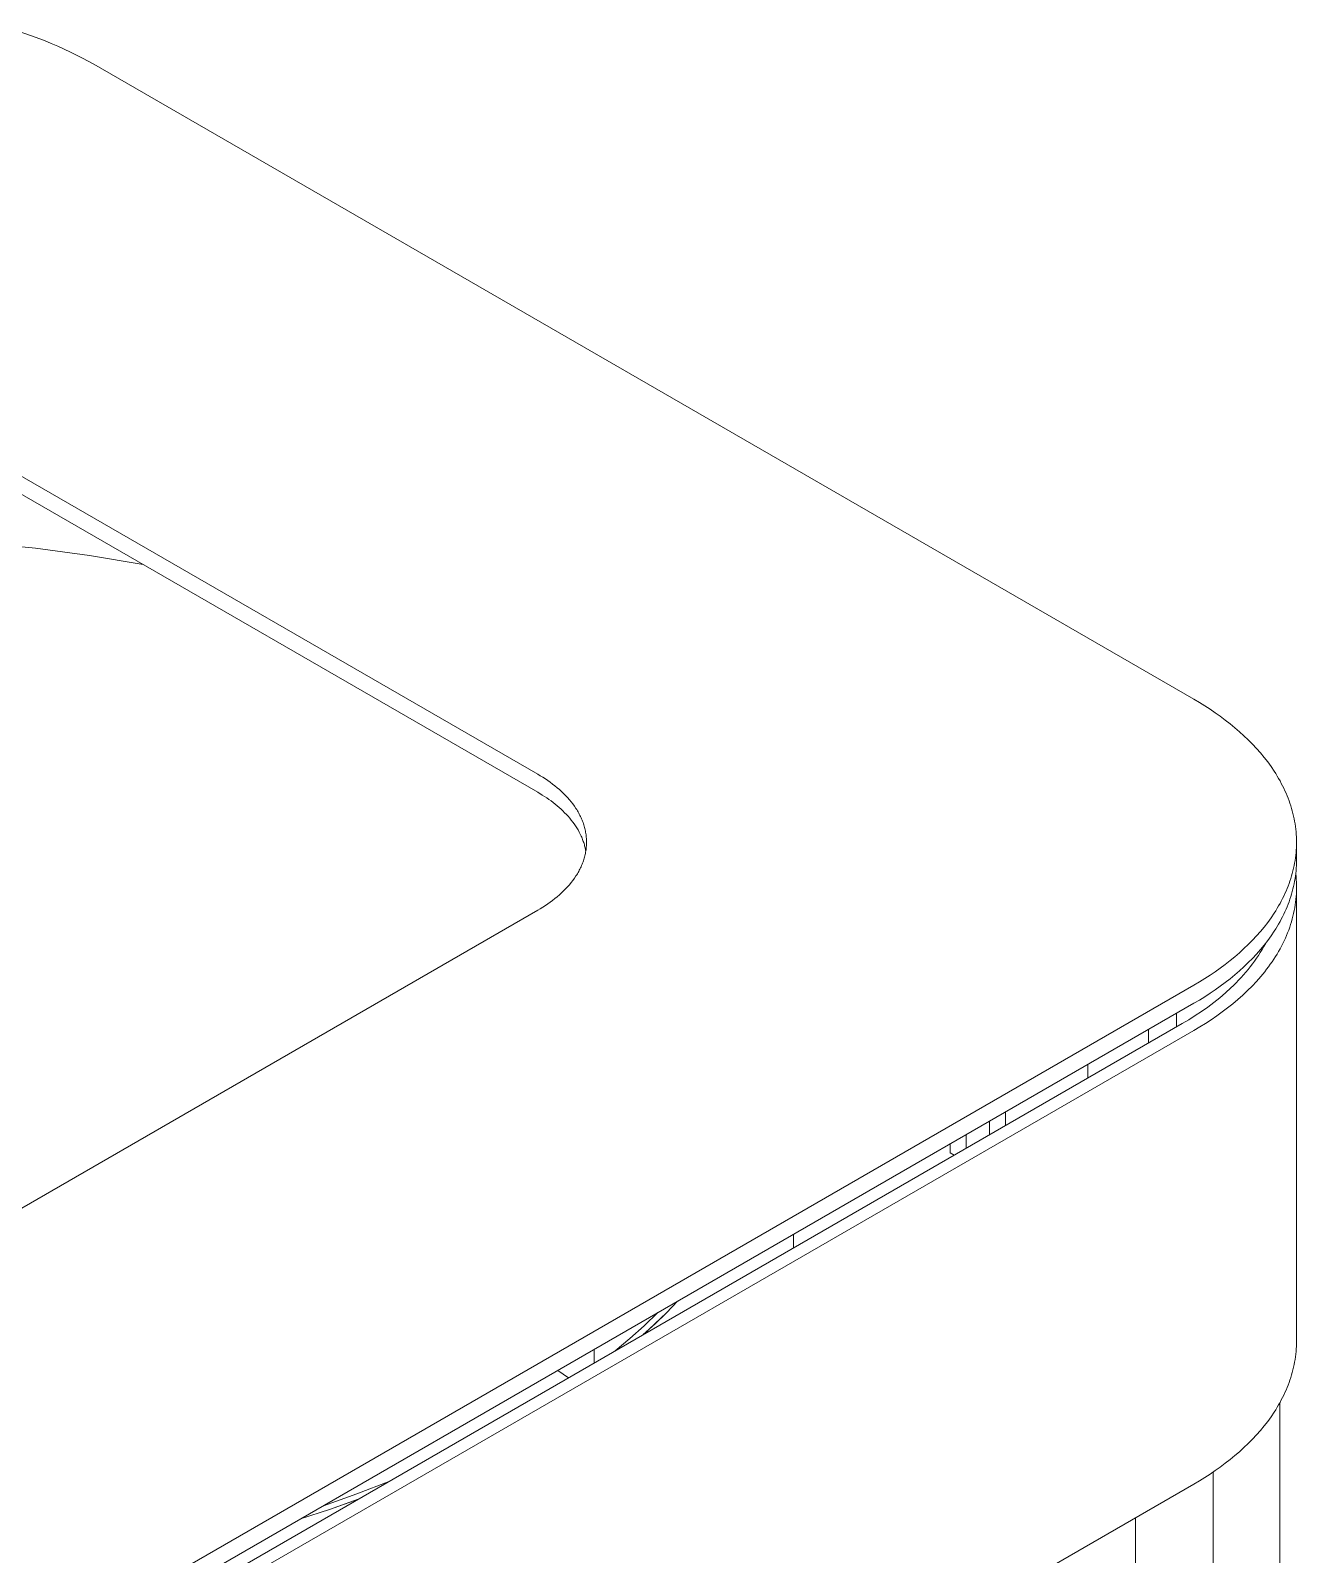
# Model space of a CAD drawing. Header units: inches. Extents: x -6.5 to 91.7, y -2.1 to 67.1.
# Drawn here: x 62.62 to 70.15, y 47.51 to 56.58 of the extents above; entities that cross this region are included whole.
import ezdxf

# ---------------------------------------------------------------- set-up
doc = ezdxf.new("R2010")
doc.units = ezdxf.units.IN
doc.layers.add('ZANO_R', color=7, linetype='Continuous', lineweight=0)

msp = doc.modelspace()

# ---------------------------------------------------------------- linework, layer by layer
at = {"layer": 'ZANO_R'}
for p, q in [((62.61854, 56.5499), (62.53195, 56.57924)), ((62.70146, 56.51863), (62.61854, 56.5499)), ((62.7415, 56.50233), (62.70146, 56.51863)), ((62.78057, 56.48562), (62.7415, 56.50233)), ((62.81865, 56.46852), (62.78057, 56.48562)), ((62.85574, 56.45107), (62.81865, 56.46852)), ((62.89183, 56.43327), (62.85574, 56.45107)), ((62.92691, 56.41517), (62.89183, 56.43327)), ((62.96098, 56.39677), (62.92691, 56.41517)), ((62.99403, 56.37811), (62.96098, 56.39677)), ((69.53933, 52.59917), (62.99403, 56.37811)), ((62.22261, 54.12413), (65.63553, 52.15369)), ((62.22262, 54.01616), (65.63553, 52.04572)), ((62.64826, 53.49848), (62.32604, 53.53098)), ((62.96918, 53.45507), (62.64826, 53.49848)), ((63.28846, 53.4008), (62.96918, 53.45507)), ((69.57166, 52.58009), (69.53933, 52.59917)), ((69.60352, 52.56042), (69.57166, 52.58009)), ((69.63489, 52.54017), (69.60352, 52.56042)), ((69.66571, 52.51933), (69.63489, 52.54017)), ((69.69594, 52.49792), (69.66571, 52.51933)), ((69.72555, 52.47593), (69.69594, 52.49792)), ((69.75449, 52.45337), (69.72555, 52.47593)), ((69.78272, 52.43026), (69.75449, 52.45337)), ((69.8102, 52.40659), (69.78272, 52.43026)), ((69.83689, 52.38238), (69.8102, 52.40659)), ((69.86274, 52.35765), (69.83689, 52.38238)), ((69.88771, 52.33239), (69.86274, 52.35765)), ((69.91177, 52.30663), (69.88771, 52.33239)), ((69.93486, 52.28038), (69.91177, 52.30663)), ((69.95696, 52.25366), (69.93486, 52.28038)), ((69.97803, 52.22649), (69.95696, 52.25366)), ((65.63553, 52.15369), (65.65092, 52.1446)), ((69.99802, 52.19888), (69.97803, 52.22649)), ((70.0169, 52.17086), (69.99802, 52.19888)), ((70.02592, 52.1567), (70.0169, 52.17086)), ((70.03464, 52.14244), (70.02592, 52.1567)), ((65.65092, 52.1446), (65.66609, 52.13523)), ((65.66609, 52.13523), (65.68103, 52.12559)), ((65.68103, 52.12559), (65.6957, 52.11567)), ((65.6957, 52.11567), (65.7101, 52.10547)), ((65.7101, 52.10547), (65.7242, 52.095)), ((65.7242, 52.095), (65.73798, 52.08426)), ((65.73798, 52.08426), (65.75143, 52.07325)), ((65.75143, 52.07325), (65.76451, 52.06198)), ((65.76451, 52.06198), (65.77722, 52.05046)), ((70.04308, 52.12809), (70.03464, 52.14244)), ((70.05121, 52.11366), (70.04308, 52.12809)), ((70.05905, 52.09913), (70.05121, 52.11366)), ((70.06657, 52.08452), (70.05905, 52.09913)), ((70.07379, 52.06983), (70.06657, 52.08452)), ((70.0807, 52.05507), (70.07379, 52.06983)), ((65.63553, 52.04572), (65.66265, 52.02943)), ((65.66265, 52.02943), (65.67595, 52.02095)), ((65.67595, 52.02095), (65.68904, 52.01226)), ((65.68904, 52.01226), (65.70193, 52.00335)), ((65.70193, 52.00335), (65.71459, 51.99423)), ((65.71459, 51.99423), (65.72701, 51.98489)), ((65.72701, 51.98489), (65.73917, 51.97534)), ((65.73917, 51.97534), (65.75107, 51.96558)), ((65.77722, 52.05046), (65.78953, 52.03868)), ((65.78953, 52.03868), (65.80142, 52.02665)), ((65.80142, 52.02665), (65.81287, 52.01438)), ((65.81287, 52.01438), (65.82387, 52.00188)), ((65.82387, 52.00188), (65.8344, 51.98916)), ((65.8344, 51.98916), (65.84443, 51.97622)), ((65.84443, 51.97622), (65.85395, 51.96307)), ((70.0873, 52.04022), (70.0807, 52.05507)), ((70.09357, 52.02531), (70.0873, 52.04022)), ((70.09952, 52.01033), (70.09357, 52.02531)), ((70.10515, 51.99529), (70.09952, 52.01033)), ((70.11045, 51.98019), (70.10515, 51.99529)), ((70.11542, 51.96503), (70.11045, 51.98019)), ((65.75107, 51.96558), (65.76269, 51.95562)), ((65.76269, 51.95562), (65.77402, 51.94545)), ((65.77402, 51.94545), (65.78504, 51.93508)), ((65.78504, 51.93508), (65.79573, 51.92452)), ((65.79573, 51.92452), (65.80609, 51.91377)), ((65.80609, 51.91377), (65.8161, 51.90283)), ((65.8161, 51.90283), (65.82575, 51.89171)), ((65.82575, 51.89171), (65.83502, 51.88041)), ((65.83502, 51.88041), (65.84391, 51.86895)), ((65.85395, 51.96307), (65.86294, 51.94973)), ((65.86294, 51.94973), (65.86723, 51.94299)), ((65.86723, 51.94299), (65.87139, 51.9362)), ((65.87139, 51.9362), (65.8754, 51.92936)), ((65.8754, 51.92936), (65.87928, 51.92249)), ((65.87928, 51.92249), (65.88301, 51.91557)), ((65.88301, 51.91557), (65.88659, 51.90862)), ((65.88659, 51.90862), (65.89003, 51.90162)), ((65.89003, 51.90162), (65.89332, 51.89459)), ((65.89332, 51.89459), (65.89646, 51.88752)), ((65.89646, 51.88752), (65.89945, 51.88042)), ((65.89945, 51.88042), (65.90228, 51.87329)), ((70.12006, 51.94982), (70.11542, 51.96503)), ((70.12437, 51.93455), (70.12006, 51.94982)), ((70.12834, 51.91924), (70.12437, 51.93455)), ((70.13197, 51.90389), (70.12834, 51.91924)), ((70.13526, 51.8885), (70.13197, 51.90389)), ((70.13821, 51.87308), (70.13526, 51.8885)), ((65.84391, 51.86895), (65.85239, 51.85732)), ((65.85239, 51.85732), (65.86046, 51.84554)), ((65.86046, 51.84554), (65.86811, 51.83361)), ((65.86811, 51.83361), (65.87533, 51.82153)), ((65.87533, 51.82153), (65.8821, 51.80932)), ((65.8821, 51.80932), (65.88842, 51.79699)), ((65.88842, 51.79699), (65.89427, 51.78453)), ((65.90228, 51.87329), (65.90496, 51.86613)), ((65.90496, 51.86613), (65.90749, 51.85893)), ((65.90749, 51.85893), (65.90985, 51.85171)), ((65.90985, 51.85171), (65.91206, 51.84447)), ((65.91206, 51.84447), (65.91411, 51.8372)), ((65.91411, 51.8372), (65.916, 51.82991)), ((65.916, 51.82991), (65.91773, 51.8226)), ((65.91773, 51.8226), (65.9193, 51.81527)), ((65.9193, 51.81527), (65.9207, 51.80793)), ((65.9207, 51.80793), (65.92194, 51.80057)), ((65.92194, 51.80057), (65.92302, 51.7932)), ((65.92302, 51.7932), (65.92393, 51.78581)), ((65.92393, 51.78581), (65.92468, 51.77842)), ((70.14081, 51.85762), (70.13821, 51.87308)), ((70.14307, 51.84214), (70.14081, 51.85762)), ((70.14499, 51.82664), (70.14307, 51.84214)), ((70.14655, 51.81111), (70.14499, 51.82664)), ((70.14777, 51.79557), (70.14655, 51.81111)), ((70.14865, 51.78002), (70.14777, 51.79557)), ((65.89427, 51.78453), (65.89702, 51.77826)), ((65.89702, 51.77826), (65.89965, 51.77197)), ((65.89965, 51.77197), (65.90216, 51.76565)), ((65.90216, 51.76565), (65.90455, 51.75931)), ((65.90455, 51.75931), (65.90681, 51.75294)), ((65.90681, 51.75294), (65.90896, 51.74655)), ((65.90896, 51.74655), (65.91098, 51.74015)), ((65.91098, 51.74015), (65.91287, 51.73372)), ((65.91287, 51.73372), (65.91464, 51.72727)), ((65.91464, 51.72727), (65.91629, 51.72081)), ((65.91629, 51.72081), (65.9178, 51.71433)), ((65.9178, 51.71433), (65.91919, 51.70784)), ((65.91919, 51.70784), (65.92046, 51.70134)), ((65.92046, 51.70134), (65.92159, 51.69482)), ((65.92194, 51.69701), (65.9207, 51.68965)), ((65.92302, 51.70439), (65.92194, 51.69701)), ((65.92393, 51.71177), (65.92302, 51.70439)), ((65.92468, 51.71916), (65.92393, 51.71177)), ((65.92468, 51.77842), (65.92526, 51.77102)), ((65.92526, 51.72656), (65.92468, 51.71916)), ((65.92526, 51.77102), (65.92567, 51.76361)), ((65.92567, 51.73397), (65.92526, 51.72656)), ((65.92567, 51.76361), (65.92592, 51.7562)), ((65.92592, 51.74138), (65.92567, 51.73397)), ((65.92592, 51.7562), (65.92601, 51.74879)), ((65.92601, 51.74879), (65.92592, 51.74138)), ((70.14655, 51.68667), (70.14777, 51.70221)), ((70.14777, 51.70221), (70.14865, 51.71776)), ((70.14917, 51.76445), (70.14865, 51.78002)), ((70.14865, 51.71776), (70.14917, 51.73333)), ((70.14934, 51.74889), (70.14917, 51.76445)), ((70.14917, 51.73333), (70.14934, 51.74889)), ((70.14935, 51.64092), (70.14934, 51.74889)), ((65.89646, 51.61006), (65.89332, 51.60299)), ((65.89945, 51.61716), (65.89646, 51.61006)), ((65.90228, 51.62429), (65.89945, 51.61716)), ((65.90496, 51.63146), (65.90228, 51.62429)), ((65.90749, 51.63865), (65.90496, 51.63146)), ((65.90985, 51.64587), (65.90749, 51.63865)), ((65.91206, 51.65311), (65.90985, 51.64587)), ((65.91411, 51.66038), (65.91206, 51.65311)), ((65.916, 51.66767), (65.91411, 51.66038)), ((65.91773, 51.67498), (65.916, 51.66767)), ((65.9193, 51.68231), (65.91773, 51.67498)), ((65.9207, 51.68965), (65.9193, 51.68231)), ((70.13197, 51.59389), (70.13526, 51.60928)), ((70.13526, 51.60928), (70.13821, 51.6247)), ((70.13821, 51.6247), (70.14081, 51.64016)), ((70.14081, 51.64016), (70.14307, 51.65564)), ((70.14307, 51.65564), (70.14499, 51.67114)), ((70.14499, 51.67114), (70.14655, 51.68667)), ((70.14778, 51.59424), (70.14865, 51.6098)), ((70.14865, 51.6098), (70.14917, 51.62536)), ((70.14917, 51.62536), (70.14935, 51.64092)), ((65.84443, 51.52136), (65.8344, 51.50842)), ((65.85395, 51.53451), (65.84443, 51.52136)), ((65.86294, 51.54785), (65.85395, 51.53451)), ((65.86723, 51.55459), (65.86294, 51.54785)), ((65.87139, 51.56138), (65.86723, 51.55459)), ((65.8754, 51.56822), (65.87139, 51.56138)), ((65.87928, 51.57509), (65.8754, 51.56822)), ((65.88301, 51.58201), (65.87928, 51.57509)), ((65.88659, 51.58896), (65.88301, 51.58201)), ((65.89003, 51.59596), (65.88659, 51.58896)), ((65.89332, 51.60299), (65.89003, 51.59596)), ((70.10515, 51.50249), (70.11045, 51.51759)), ((70.11045, 51.51759), (70.11542, 51.53275)), ((70.11542, 51.53275), (70.12006, 51.54796)), ((70.12006, 51.54796), (70.12437, 51.56323)), ((70.12437, 51.56323), (70.12834, 51.57853)), ((70.12834, 51.57853), (70.13197, 51.59389)), ((70.13526, 51.50131), (70.13821, 51.51673)), ((70.13821, 51.51673), (70.14082, 51.53219)), ((70.14082, 51.53219), (70.14308, 51.54767)), ((70.14308, 51.54767), (70.14499, 51.56318)), ((70.14639, 51.54326), (70.14463, 51.56004)), ((70.14499, 51.56318), (70.14656, 51.5787)), ((70.14775, 51.52645), (70.14639, 51.54326)), ((70.14656, 51.5787), (70.14778, 51.59424)), ((70.14869, 51.50963), (70.14775, 51.52645)), ((65.75143, 51.42432), (65.73798, 51.41331)), ((65.76451, 51.43559), (65.75143, 51.42432)), ((65.77722, 51.44712), (65.76451, 51.43559)), ((65.78953, 51.4589), (65.77722, 51.44712)), ((65.80142, 51.47093), (65.78953, 51.4589)), ((65.81287, 51.48319), (65.80142, 51.47093)), ((65.82387, 51.49569), (65.81287, 51.48319)), ((65.8344, 51.50842), (65.82387, 51.49569)), ((70.06657, 51.41325), (70.07379, 51.42794)), ((70.07379, 51.42794), (70.0807, 51.44271)), ((70.0807, 51.44271), (70.0873, 51.45755)), ((70.0873, 51.45755), (70.09357, 51.47246)), ((70.09357, 51.47246), (70.09952, 51.48744)), ((70.09952, 51.48744), (70.10515, 51.50249)), ((70.11046, 51.40962), (70.11543, 51.42478)), ((70.11543, 51.42478), (70.12007, 51.43999)), ((70.12007, 51.43999), (70.12437, 51.45526)), ((70.12437, 51.45526), (70.12834, 51.47057)), ((70.12834, 51.47057), (70.13197, 51.48592)), ((70.13197, 51.48592), (70.13526, 51.50131)), ((70.14581, 51.4087), (70.14731, 51.4255)), ((70.14731, 51.4255), (70.1484, 51.44231)), ((70.1484, 51.44231), (70.14909, 51.45914)), ((70.14923, 51.4928), (70.14869, 51.50963)), ((70.14909, 51.45914), (70.14936, 51.47597)), ((70.14936, 51.47597), (70.14923, 51.4928)), ((70.14937, 51.47899), (70.14937, 48.77975)), ((65.63553, 51.34388), (62.22261, 49.37328)), ((65.65092, 51.35297), (65.63553, 51.34388)), ((65.66609, 51.36234), (65.65092, 51.35297)), ((65.68103, 51.37198), (65.66609, 51.36234)), ((65.6957, 51.3819), (65.68103, 51.37198)), ((65.7101, 51.3921), (65.6957, 51.3819)), ((65.7242, 51.40257), (65.7101, 51.3921)), ((65.73798, 51.41331), (65.7242, 51.40257)), ((70.0169, 51.32691), (70.02592, 51.34108)), ((70.02592, 51.34108), (70.03464, 51.35533)), ((70.03464, 51.35533), (70.04308, 51.36968)), ((70.04308, 51.36968), (70.05121, 51.38412)), ((70.05121, 51.38412), (70.05905, 51.39865)), ((70.05905, 51.39865), (70.06657, 51.41325)), ((70.0738, 51.31998), (70.08071, 51.33474)), ((70.08071, 51.33474), (70.0873, 51.34958)), ((70.0873, 51.34958), (70.09357, 51.3645)), ((70.09357, 51.3645), (70.09953, 51.37948)), ((70.09953, 51.37948), (70.10516, 51.39452)), ((70.10516, 51.39452), (70.11046, 51.40962)), ((70.13225, 51.32511), (70.13576, 51.34176)), ((70.13576, 51.34176), (70.13888, 51.35845)), ((70.13888, 51.35845), (70.14159, 51.37517)), ((70.14159, 51.37517), (70.1439, 51.39192)), ((70.1439, 51.39192), (70.14581, 51.4087)), ((69.93486, 51.21739), (69.95696, 51.24411)), ((69.95696, 51.24411), (69.97803, 51.27128)), ((69.97803, 51.27128), (69.99802, 51.29889)), ((69.99802, 51.29889), (70.0169, 51.32691)), ((70.02592, 51.23311), (70.03465, 51.24736)), ((70.03465, 51.24736), (70.04308, 51.26171)), ((70.04308, 51.26171), (70.05122, 51.27615)), ((70.05122, 51.27615), (70.05905, 51.29068)), ((70.05905, 51.29068), (70.06658, 51.30529)), ((70.06658, 51.30529), (70.0738, 51.31998)), ((70.10288, 51.22633), (70.10874, 51.24264)), ((70.10874, 51.24264), (70.11422, 51.25902)), ((70.11422, 51.25902), (70.11932, 51.27546)), ((70.11932, 51.27546), (70.12402, 51.29196)), ((70.12402, 51.29196), (70.12833, 51.30851)), ((70.12833, 51.30851), (70.13225, 51.32511)), ((69.86274, 51.14012), (69.88771, 51.16538)), ((69.88771, 51.16538), (69.91177, 51.19114)), ((69.91177, 51.19114), (69.93486, 51.21739)), ((69.95696, 51.13614), (69.97803, 51.16331)), ((69.97803, 51.16331), (69.99802, 51.19092)), ((69.99802, 51.19092), (70.01691, 51.21895)), ((70.01691, 51.21895), (70.02592, 51.23311)), ((70.0679, 51.14596), (70.07563, 51.16186)), ((70.07563, 51.16186), (70.083, 51.17786)), ((70.083, 51.17786), (70.09, 51.19394)), ((70.09, 51.19394), (70.09663, 51.2101)), ((70.09663, 51.2101), (70.10288, 51.22633)), ((69.75449, 51.04439), (69.78272, 51.0675)), ((69.78272, 51.0675), (69.8102, 51.09117)), ((69.8102, 51.09117), (69.83689, 51.11538)), ((69.83689, 51.11538), (69.86274, 51.14012)), ((69.88771, 51.05741), (69.91177, 51.08317)), ((69.92267, 51.075), (69.91123, 51.05789)), ((69.91177, 51.08317), (69.93487, 51.10942)), ((69.93367, 51.09226), (69.92267, 51.075)), ((69.94422, 51.10967), (69.93367, 51.09226)), ((69.93487, 51.10942), (69.95696, 51.13614)), ((69.9543, 51.12722), (69.94422, 51.10967)), ((69.96392, 51.14491), (69.9543, 51.12722)), ((70.01406, 51.05264), (70.02389, 51.06792)), ((70.02389, 51.06792), (70.03339, 51.08332)), ((70.03339, 51.08332), (70.04254, 51.09883)), ((70.04254, 51.09883), (70.05135, 51.11444)), ((70.05135, 51.11444), (70.0598, 51.13015)), ((70.0598, 51.13015), (70.0679, 51.14596)), ((69.63489, 50.95759), (69.66571, 50.97843)), ((69.66571, 50.97843), (69.69594, 50.99984)), ((69.69594, 50.99984), (69.72555, 51.02183)), ((69.72555, 51.02183), (69.75449, 51.04439)), ((69.78273, 50.95954), (69.81021, 50.9832)), ((69.81021, 50.9832), (69.83689, 51.00741)), ((69.84766, 50.97485), (69.83373, 50.95878)), ((69.83689, 51.00741), (69.86274, 51.03215)), ((69.86119, 50.99111), (69.84766, 50.97485)), ((69.87432, 51.00755), (69.86119, 50.99111)), ((69.86274, 51.03215), (69.88771, 51.05741)), ((69.88705, 51.02416), (69.87432, 51.00755)), ((69.89935, 51.04094), (69.88705, 51.02416)), ((69.91123, 51.05789), (69.89935, 51.04094)), ((69.93622, 50.94907), (69.96001, 50.97802)), ((69.96001, 50.97802), (69.97145, 50.99269)), ((69.97145, 50.99269), (69.98258, 51.00749)), ((69.98258, 51.00749), (69.9934, 51.02242)), ((69.9934, 51.02242), (70.00389, 51.03747)), ((70.00389, 51.03747), (70.01406, 51.05264)), ((62.99403, 47.11934), (69.53933, 50.89858)), ((69.53933, 50.89858), (69.57166, 50.91766)), ((69.57166, 50.91766), (69.60352, 50.93733)), ((69.60352, 50.93733), (69.63489, 50.95759)), ((69.66571, 50.87046), (69.69594, 50.89187)), ((69.69594, 50.89187), (69.72555, 50.91386)), ((69.72555, 50.91386), (69.7545, 50.93642)), ((69.75861, 50.8813), (69.72618, 50.85172)), ((69.7545, 50.93642), (69.78273, 50.95954)), ((69.77434, 50.89639), (69.75861, 50.8813)), ((69.78972, 50.91169), (69.77434, 50.89639)), ((69.80476, 50.92719), (69.78972, 50.91169)), ((69.81943, 50.94289), (69.80476, 50.92719)), ((69.83373, 50.95878), (69.81943, 50.94289)), ((69.85804, 50.86562), (69.88518, 50.89285)), ((69.88518, 50.89285), (69.91126, 50.92068)), ((69.91126, 50.92068), (69.93622, 50.94907)), ((62.99403, 47.01137), (69.53934, 50.79061)), ((69.53934, 50.79061), (69.57166, 50.8097)), ((69.57166, 50.8097), (69.60353, 50.82937)), ((69.60353, 50.82937), (69.63489, 50.84962)), ((69.65769, 50.79512), (69.6218, 50.76813)), ((69.63489, 50.84962), (69.66571, 50.87046)), ((69.69251, 50.82299), (69.65769, 50.79512)), ((69.72618, 50.85172), (69.69251, 50.82299)), ((69.77071, 50.78763), (69.80075, 50.813)), ((69.80075, 50.813), (69.82987, 50.839)), ((69.82987, 50.839), (69.85804, 50.86562)), ((69.435, 50.73037), (69.435, 50.64945)), ((69.54715, 50.71685), (69.50856, 50.69258)), ((69.58493, 50.74204), (69.54715, 50.71685)), ((69.6218, 50.76813), (69.58493, 50.74204)), ((69.64249, 50.69277), (69.67565, 50.71548)), ((69.67565, 50.71548), (69.7081, 50.73887)), ((69.7081, 50.73887), (69.73981, 50.76292)), ((69.73981, 50.76292), (69.77071, 50.78763)), ((62.92392, 46.89028), (69.46923, 50.66921)), ((69.53936, 50.62873), (62.99405, 46.84979)), ((69.2697, 50.55402), (69.2697, 50.63493)), ((69.50856, 50.69258), (69.46923, 50.66921)), ((69.53936, 50.62873), (69.5743, 50.64939)), ((69.5743, 50.64939), (69.60869, 50.67074)), ((69.60869, 50.67074), (69.64249, 50.69277)), ((68.9082, 50.3453), (68.9082, 50.4262)), ((68.3238, 50.0079), (68.3238, 50.08877)), ((68.41731, 50.14276), (68.41731, 50.06188)), ((68.18355, 50.00778), (68.18355, 49.92692)), ((68.09004, 49.89993), (68.09004, 49.95379)), ((68.11342, 49.88643), (68.09004, 49.89993)), ((67.15788, 49.41557), (67.15788, 49.33476)), ((66.40108, 48.94881), (66.4674, 49.01688)), ((66.46764, 49.01702), (66.40135, 48.94896)), ((66.26814, 48.87099), (66.35064, 48.94947)), ((66.33296, 48.88254), (66.40108, 48.94881)), ((66.40135, 48.94896), (66.33326, 48.88272)), ((66.09615, 48.72177), (66.18329, 48.79506)), ((66.18329, 48.79506), (66.26814, 48.87099)), ((66.26308, 48.81814), (66.33296, 48.88254)), ((66.33326, 48.88272), (66.2634, 48.81833)), ((65.971, 48.73027), (65.971, 48.64951)), ((70.1431, 48.6865), (70.14501, 48.702)), ((70.14501, 48.702), (70.14658, 48.71753)), ((70.14658, 48.71753), (70.1478, 48.73307)), ((70.1478, 48.73307), (70.14867, 48.74862)), ((70.14867, 48.74862), (70.14919, 48.76418)), ((70.14919, 48.76418), (70.14937, 48.77975)), ((70.12836, 48.6094), (70.13199, 48.62475)), ((70.13199, 48.62475), (70.13528, 48.64014)), ((70.13528, 48.64014), (70.13823, 48.65556)), ((70.13823, 48.65556), (70.14084, 48.67102)), ((70.14084, 48.67102), (70.1431, 48.6865)), ((65.81929, 48.56192), (65.75521, 48.60567)), ((70.09955, 48.51831), (70.10518, 48.53335)), ((70.10518, 48.53335), (70.11048, 48.54846)), ((70.11048, 48.54846), (70.11545, 48.56361)), ((70.11545, 48.56361), (70.12009, 48.57883)), ((70.12009, 48.57883), (70.12439, 48.59409)), ((70.12439, 48.59409), (70.12836, 48.6094)), ((70.05907, 48.42952), (70.0666, 48.44413)), ((70.0666, 48.44413), (70.07382, 48.45882)), ((70.07382, 48.45882), (70.08073, 48.47358)), ((70.08073, 48.47358), (70.08732, 48.48842)), ((70.08732, 48.48842), (70.09359, 48.50333)), ((70.09359, 48.50333), (70.09955, 48.51831)), ((69.99804, 48.32977), (70.01693, 48.35779)), ((70.01693, 48.35779), (70.02594, 48.37195)), ((70.02594, 48.37195), (70.03467, 48.38621)), ((70.03467, 48.38621), (70.0431, 48.40056)), ((70.0431, 48.40056), (70.05124, 48.41499)), ((70.05019, 48.41311), (70.05019, 31.04574)), ((70.05124, 48.41499), (70.05907, 48.42952)), ((69.93489, 48.24827), (69.95699, 48.27499)), ((69.95699, 48.27499), (69.97805, 48.30216)), ((69.97805, 48.30216), (69.99804, 48.32977)), ((69.83691, 48.14627), (69.86276, 48.17101)), ((69.86276, 48.17101), (69.88774, 48.19626)), ((69.88774, 48.19626), (69.91179, 48.22202)), ((69.91179, 48.22202), (69.93489, 48.24827)), ((69.72558, 48.05273), (69.75452, 48.07528)), ((69.75452, 48.07528), (69.78275, 48.0984)), ((69.78275, 48.0984), (69.81023, 48.12206)), ((69.81023, 48.12206), (69.83691, 48.14627)), ((69.60355, 47.96824), (69.63491, 47.98849)), ((69.63491, 47.98849), (69.66573, 48.00932)), ((69.65453, 48.00164), (69.65453, 30.40544)), ((69.66573, 48.00932), (69.69597, 48.03074)), ((69.69597, 48.03074), (69.72558, 48.05273)), ((62.99405, 44.15055), (69.53936, 47.92949)), ((64.55905, 47.87106), (64.75507, 47.94749)), ((69.53936, 47.92949), (69.57168, 47.94857)), ((69.57168, 47.94857), (69.60355, 47.96824)), ((64.36083, 47.80056), (64.55905, 47.87106)), ((64.56823, 47.83962), (64.39708, 47.77859)), ((64.39737, 47.77876), (64.56855, 47.83981)), ((64.39708, 47.77859), (64.22448, 47.72183)), ((64.22472, 47.72197), (64.39737, 47.77876)), ((69.1917, 30.72032), (69.1917, 47.72877))]:
    msp.add_line(p, q, dxfattribs=at)

doc.saveas('drawing.dxf')
